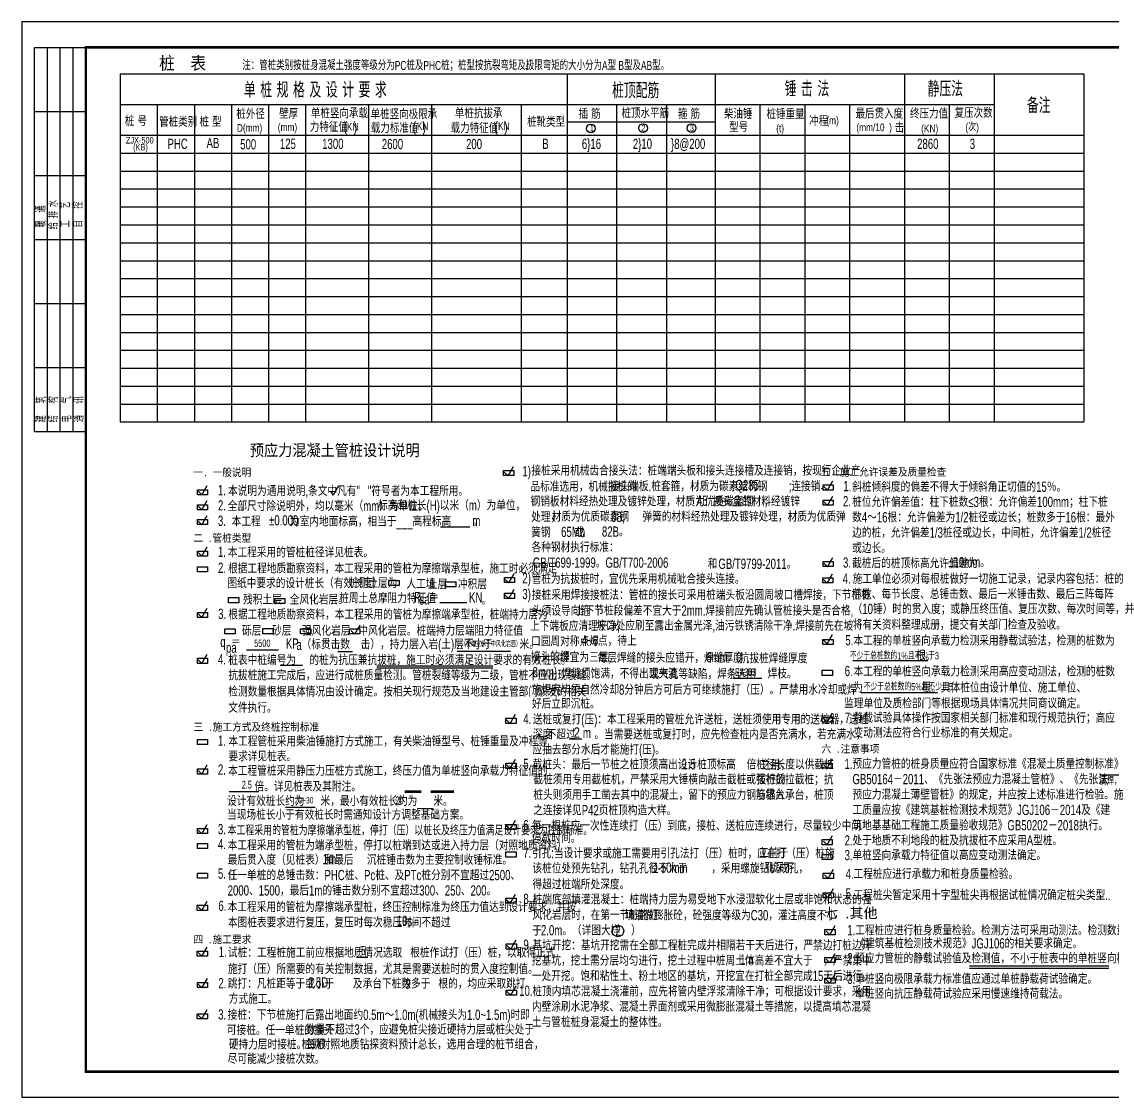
# Model space of a CAD drawing. Extents: x 95752 to 843522, y -411933 to 75567.
# Drawn here: x 195024 to 237601, y -346529 to -304529 of the extents above; entities that cross this region are included whole.
import ezdxf

# ---------------------------------------------------------------- set-up
doc = ezdxf.new("R2010")
doc.units = 0
doc.header["$LTSCALE"] = 1000
doc.header["$MEASUREMENT"] = 0
for name, color, linetype in [('13', 4, 'Continuous'), ('LAYER1', 7, 'Continuous'), ('LAYER5', 7, 'Continuous'), ('PUB_TITLE', 4, 'Continuous'), ('STEEL', 6, 'Continuous')]:
    doc.layers.add(name, color=color, linetype=linetype)
doc.layers.add('14', color=2, linetype='Continuous', lineweight=20)
doc.styles.add('GS_Rein', font='GS_TXT.shx', dxfattribs={"width": 0.7, "bigfont": 'GS_HZTXT.shx'})
doc.styles.add('HZ', font='hztxt_e.shx', dxfattribs={"bigfont": 'hzdx.shx'})
doc.styles.add('HZDX', font='GS_TXT', dxfattribs={"width": 0.8, "height": 800, "bigfont": 'HZTXT'})
doc.styles.get("Standard").update_dxf_attribs({"font": 'gbenor.shx', "bigfont": 'gbcbig.shx'})
doc.styles.add('TBHT', font='txt_____.ttf', dxfattribs={"bigfont": 'hts'})
doc.styles.add('宋体', font='SimSun.ttf')

# ---------------------------------------------------------------- blocks, each defined once
blk = doc.blocks.new('$titleblk$00000095')
for p, q in [((-150, 20), (-150, 0)), ((-150, 20), (0, 20)), ((-125, 20), (-125, 0)), ((-100, 20), (-100, 0)), ((-75, 20), (-75, 0)), ((-75, 20), (-75, 0)), ((-50, 20), (-50, 0)), ((-25, 20), (-25, 0)), ((0, 20), (0, 0)), ((-150, 15), (-75, 15)), ((-75, 15), (0, 15)), ((-150, 10), (-75, 10)), ((-75, 10), (0, 10)), ((-150, 5), (-75, 5)), ((-75, 5), (0, 5))]:
    blk.add_line(p, q)
at = {"width": 0.8}
for s, p in [('建   筑', (-146.45, 15.65)), ('暖  通', (-70.35, 15.73)), ('结   构', (-146.45, 10.91)), ('给 排 水', (-71.03, 10.9)), ('电   气', (-146.45, 5.65)), ('工   艺', (-70.35, 6.13)), ('通   讯', (-146.45, 0.88)), ('自   控', (-70.35, 1.24))]:
    blk.add_text(s, height=3.509, dxfattribs=at).set_placement(p)

msp = doc.modelspace()

# ---------------------------------------------------------------- linework, layer by layer
at = {"color": 7}
for p, q in [((200314.8, -307758.4), (200314.8, -320158.4)), ((200314.8, -307758.4), (200314.8, -311758.4)), ((201760.7, -307758.4), (201760.7, -320158.4)), ((201760.7, -307758.4), (201760.7, -311758.4)), ((203206.5, -307758.4), (203206.5, -320158.4)), ((203206.5, -307758.4), (203206.5, -311758.4)), ((204652.3, -307758.4), (204652.3, -320158.4)), ((204652.3, -307758.4), (204652.3, -311758.4)), ((206098.2, -307758.4), (206098.2, -320158.4)), ((206098.2, -307758.4), (206098.2, -311758.4)), ((208556.8, -307758.4), (208556.8, -320158.4)), ((208556.8, -307758.4), (208556.8, -311758.4)), ((211015.4, -307758.4), (211015.4, -320158.4)), ((211015.4, -307758.4), (211015.4, -311758.4)), ((214518, -307758.4), (214518, -320158.4)), ((214518, -307758.4), (214518, -311758.4)), ((223844.8, -307758.4), (223844.8, -311058.4)), ((223844.8, -307758.4), (223844.8, -309658.4)), ((225596.1, -307758.4), (225596.1, -311058.4)), ((225596.1, -307758.4), (225596.1, -309658.4)), ((227347.4, -307758.4), (227347.4, -311058.4)), ((227347.4, -307758.4), (227347.4, -309658.4)), ((231237.9, -307758.4), (231237.9, -311058.4)), ((231237.9, -307758.4), (231237.9, -309658.4)), ((223844.8, -311058.4), (223844.8, -311758.4)), ((223844.8, -311058.4), (223844.8, -320158.4)), ((225596.1, -311058.4), (225596.1, -311758.4)), ((225596.1, -311058.4), (225596.1, -320158.4)), ((227347.4, -311058.4), (227347.4, -311758.4)), ((227347.4, -311058.4), (227347.4, -320158.4)), ((231237.9, -311058.4), (231237.9, -320158.4))]:
    msp.add_line(p, q, dxfattribs=at)
for p, q in [((198865.3, -309658.4), (236491.8, -309658.4)), ((198865.3, -309658.4), (236491.8, -309658.4)), ((198865.3, -310358.4), (236491.8, -310358.4)), ((198865.3, -310358.4), (236491.8, -310358.4)), ((198865.3, -311058.4), (236491.8, -311058.4)), ((198865.3, -311058.4), (236491.8, -311058.4)), ((198865.3, -311058.4), (236491.8, -311058.4)), ((198865.3, -311058.4), (236491.8, -311058.4)), ((198865.3, -311758.4), (236491.8, -311758.4)), ((198865.3, -312458.4), (236491.8, -312458.4)), ((198865.3, -313158.4), (236491.8, -313158.4)), ((198865.3, -313858.4), (236491.8, -313858.4)), ((198865.3, -313858.4), (236491.8, -313858.4)), ((198865.3, -314558.4), (236491.8, -314558.4)), ((198865.3, -314558.4), (236491.8, -314558.4)), ((198865.3, -315258.4), (236491.8, -315258.4)), ((198865.3, -315258.4), (236491.8, -315258.4)), ((198865.3, -315258.4), (236491.8, -315258.4)), ((198865.3, -315258.4), (236491.8, -315258.4)), ((198865.3, -315958.4), (236491.8, -315958.4)), ((198865.3, -316658.4), (236491.8, -316658.4)), ((198865.3, -317358.4), (236491.8, -317358.4)), ((198865.3, -318058.4), (236491.8, -318058.4)), ((198865.3, -318058.4), (236491.8, -318058.4)), ((198865.3, -318058.4), (236491.8, -318058.4)), ((198865.3, -318058.4), (236491.8, -318058.4)), ((198865.3, -318758.4), (236491.8, -318758.4)), ((198865.3, -319458.4), (236491.8, -319458.4))]:
    msp.add_line(p, q)
at = {"color": 6}
for p, q in [((208886.3, -329681.7), (213417.8, -329681.7)), ((208886.3, -329764.2), (213417.8, -329764.2)), ((209985.7, -334565.8), (210620.2, -334565.8)), ((209985.7, -334616.3), (210620.2, -334616.3)), ((210999.2, -334565.8), (211890.2, -334565.8)), ((210999.2, -334616.3), (211890.2, -334616.3)), ((232024.2, -341404.1), (237465.7, -341404.1)), ((232024.2, -341491.1), (237465.7, -341491.1))]:
    msp.add_line(p, q, dxfattribs=at)
at = {"layer": '13', "color": 7}
for p, q in [((211375.8, -324258.6), (212519.7, -324258.6)), ((211353.1, -327201.8), (212406.3, -327201.8)), ((203798.1, -329051.1), (205042.1, -329051.1)), ((207359.2, -329117.1), (207936.6, -329117.1)), ((212028.7, -329112.5), (214110.8, -329112.5)), ((227471.8, -329478.5), (230396.6, -329478.5)), ((205111.4, -329651), (205980.3, -329651)), ((222793.6, -330167.6), (223923.5, -330167.6)), ((227788.8, -330729.3), (230784.4, -330729.3)), ((216406.5, -332527.7), (216890, -332527.7)), ((203118.2, -334584.2), (204262.4, -334584.2)), ((205326.5, -335196.2), (206473.2, -335196.2)), ((208104.3, -341061.7), (208538.9, -341061.7))]:
    msp.add_line(p, q, dxfattribs=at)
for points in [[(213836.7, -322254.2), (213836.7, -322054.2), (214236.7, -322054.2), (214236.7, -322254.2), (213836.7, -322254.2)], [(207049.1, -322865.6), (207198.8, -323008.6), (207408.8, -322644.9)], [(226311.9, -322816), (226311.9, -322616), (226711.9, -322616), (226711.9, -322816), (226311.9, -322816)], [(201879, -323005.2), (201879, -322805.2), (202279, -322805.2), (202279, -323005.2), (201879, -323005.2)], [(201879, -323589.9), (201879, -323389.9), (202279, -323389.9), (202279, -323589.9), (201879, -323589.9)], [(226309.4, -323411.3), (226309.4, -323211.3), (226709.4, -323211.3), (226709.4, -323411.3), (226309.4, -323411.3)], [(201879, -324166.8), (201879, -323966.8), (202279, -323966.8), (202279, -324166.8), (201879, -324166.8)], [(201879, -325399), (201879, -325199), (202279, -325199), (202279, -325399), (201879, -325399)], [(226309.4, -325807.6), (226309.4, -325607.6), (226709.4, -325607.6), (226709.4, -325807.6), (226309.4, -325807.6)], [(201879, -326009.2), (201879, -325809.2), (202279, -325809.2), (202279, -326009.2), (201879, -326009.2)], [(209352.3, -326548), (209352.3, -326348), (209752.3, -326348), (209752.3, -326548), (209352.3, -326548)], [(211571.4, -326597.3), (211571.4, -326397.3), (211971.4, -326397.3), (211971.4, -326597.3), (211571.4, -326597.3)], [(213865.7, -326430.8), (213865.7, -326230.8), (214265.7, -326230.8), (214265.7, -326430.8), (213865.7, -326430.8)], [(226297.4, -326446.2), (226297.4, -326246.2), (226697.4, -326246.2), (226697.4, -326446.2), (226297.4, -326446.2)], [(213865.7, -327049.1), (213865.7, -326849.1), (214265.7, -326849.1), (214265.7, -327049.1), (213865.7, -327049.1)], [(203098.2, -327215.5), (203098.2, -327015.5), (203498.2, -327015.5), (203498.2, -327215.5), (203098.2, -327215.5)], [(204900, -327245.5), (204900, -327045.5), (205300, -327045.5), (205300, -327245.5), (204900, -327245.5)], [(201879, -327794.2), (201879, -327594.2), (202279, -327594.2), (202279, -327794.2), (201879, -327794.2)], [(202953.1, -328437.4), (202953.1, -328237.4), (203353.1, -328237.4), (203353.1, -328437.4), (202953.1, -328437.4)], [(204438.8, -328428.7), (204438.8, -328228.7), (204838.8, -328228.7), (204838.8, -328428.7), (204438.8, -328428.7)], [(205906.2, -328437.4), (205906.2, -328237.4), (206306.2, -328237.4), (206306.2, -328437.4), (205906.2, -328437.4)], [(207824.5, -328437.4), (207824.5, -328237.4), (208224.5, -328237.4), (208224.5, -328437.4), (207824.5, -328437.4)], [(226299.7, -328853.5), (226299.7, -328653.5), (226699.7, -328653.5), (226699.7, -328853.5), (226299.7, -328853.5)], [(201879, -329588.2), (201879, -329388.2), (202279, -329388.2), (202279, -329588.2), (201879, -329588.2)], [(226277, -330056.8), (226277, -329856.8), (226677, -329856.8), (226677, -330056.8), (226277, -330056.8)], [(213921.4, -331927.8), (213921.4, -331727.8), (214321.4, -331727.8), (214321.4, -331927.8), (213921.4, -331927.8)], [(226277, -331884.2), (226277, -331684.2), (226677, -331684.2), (226677, -331884.2), (226277, -331884.2)], [(201879, -332760.3), (201879, -332560.3), (202279, -332560.3), (202279, -332760.3), (201879, -332760.3)], [(201879, -333910.1), (201879, -333710.1), (202279, -333710.1), (202279, -333910.1), (201879, -333910.1)], [(213921.4, -333687.5), (213921.4, -333487.5), (214321.4, -333487.5), (214321.4, -333687.5), (213921.4, -333687.5)], [(226271.5, -333680.4), (226271.5, -333480.4), (226671.5, -333480.4), (226671.5, -333680.4), (226271.5, -333680.4)], [(213921.4, -336074.6), (213921.4, -335874.6), (214321.4, -335874.6), (214321.4, -336074.6), (213921.4, -336074.6)], [(201879, -336235.2), (201879, -336035.2), (202279, -336035.2), (202279, -336235.2), (201879, -336235.2)], [(201879, -336820.4), (201879, -336620.4), (202279, -336620.4), (202279, -336820.4), (201879, -336820.4)], [(226271.5, -336670.4), (226271.5, -336470.4), (226671.5, -336470.4), (226671.5, -336670.4), (226271.5, -336670.4)], [(213921.4, -337152.2), (213921.4, -336952.2), (214321.4, -336952.2), (214321.4, -337152.2), (213921.4, -337152.2)], [(226271.5, -337245.5), (226271.5, -337045.5), (226671.5, -337045.5), (226671.5, -337245.5), (226271.5, -337245.5)], [(201879, -337975.5), (201879, -337775.5), (202279, -337775.5), (202279, -337975.5), (201879, -337975.5)], [(226313.2, -337980.9), (226313.2, -337780.9), (226713.2, -337780.9), (226713.2, -337980.9), (226313.2, -337980.9)], [(213921.4, -338954.8), (213921.4, -338754.8), (214321.4, -338754.8), (214321.4, -338954.8), (213921.4, -338954.8)], [(226313.2, -338743.7), (226313.2, -338543.7), (226713.2, -338543.7), (226713.2, -338743.7), (226313.2, -338743.7)], [(201876.1, -339231.8), (201876.1, -339031.8), (202276, -339031.8), (202276, -339231.8), (201876.1, -339231.8)], [(226377.2, -340181.7), (226377.2, -339981.7), (226777.2, -339981.7), (226777.2, -340181.7), (226377.2, -340181.7)], [(213939.8, -340744.8), (213939.8, -340544.8), (214339.8, -340544.8), (214339.8, -340744.8), (213939.8, -340744.8)], [(201877.3, -341022.9), (201877.3, -340822.9), (202277.3, -340822.9), (202277.3, -341022.9), (201877.3, -341022.9)], [(226377.2, -341273.7), (226377.2, -341073.7), (226777.2, -341073.7), (226777.2, -341273.7), (226377.2, -341273.7)], [(226377.2, -342077.1), (226377.2, -341877.1), (226777.2, -341877.1), (226777.2, -342077.1), (226377.2, -342077.1)], [(201879, -342247.9), (201879, -342047.9), (202279, -342047.9), (202279, -342247.9), (201879, -342247.9)], [(213939.8, -342544.8), (213939.8, -342344.8), (214339.8, -342344.8), (214339.8, -342544.8), (213939.8, -342544.8)], [(201876.1, -343468.3), (201876.1, -343268.3), (202276, -343268.3), (202276, -343468.3), (201876.1, -343468.3)]]:
    msp.add_lwpolyline(points, dxfattribs=at)
at = {"layer": '13', "color": 6}
for points in [[(213861.8, -322114.5), (214011.5, -322257.5), (214221.5, -321893.8)], [(201904, -322865.6), (202053.8, -323008.6), (202263.8, -322644.9)], [(226336.9, -322676.3), (226486.6, -322819.4), (226696.6, -322455.6)], [(226334.5, -323271.6), (226484.2, -323414.6), (226694.2, -323050.9)], [(201904, -323450.3), (202053.8, -323593.3), (202263.8, -323229.6)], [(201904, -324027.2), (202053.8, -324170.2), (202263.8, -323806.5)], [(201904, -325259.3), (202053.8, -325402.4), (202263.8, -325038.7)], [(226334.5, -325668), (226484.2, -325811), (226694.2, -325447.3)], [(213890.7, -326291.1), (214040.4, -326434.1), (214250.4, -326070.4)], [(226322.4, -326306.5), (226472.1, -326449.5), (226682.1, -326085.8)], [(213890.7, -326909.5), (214040.4, -327052.5), (214250.4, -326688.8)], [(201904, -327654.5), (202053.8, -327797.6), (202263.8, -327433.8)], [(207874.5, -328297.7), (208024.2, -328440.7), (208234.2, -328077)], [(226322.4, -328682.9), (226472.1, -328825.9), (226682.1, -328462.2)], [(201904, -329448.5), (202053.8, -329591.5), (202263.8, -329227.8)], [(213946.4, -331788.2), (214096.1, -331931.2), (214306.1, -331567.5)], [(226322.4, -331744.5), (226472.1, -331887.5), (226682.1, -331523.8)], [(213946.4, -333547.8), (214096.1, -333690.9), (214306.1, -333327.1)], [(226322.4, -333540.7), (226472.1, -333683.8), (226682.1, -333320)], [(201904, -333770.4), (202053.8, -333913.5), (202263.8, -333549.7)], [(201904, -336095.6), (202053.8, -336238.6), (202263.8, -335874.9)], [(213946.4, -335935), (214096.1, -336078), (214306.1, -335714.3)], [(226322.4, -336530.8), (226472.1, -336673.8), (226682.1, -336310.1)], [(226364.1, -337841.2), (226513.8, -337984.3), (226723.8, -337620.5)], [(226364.1, -338604.1), (226513.8, -338747.1), (226723.8, -338383.4)], [(201907, -339092.1), (202056.7, -339235.1), (202266.7, -338871.4)], [(213946.4, -338815.1), (214096.1, -338958.2), (214306.1, -338594.5)], [(226428.1, -340042.1), (226577.8, -340185.1), (226787.8, -339821.4)], [(213964.8, -340605.1), (214114.5, -340748.2), (214324.5, -340384.4)], [(201905.2, -340883.3), (202055, -341026.3), (202265, -340662.6)], [(226428.1, -341134.1), (226577.8, -341277.1), (226787.8, -340913.4)], [(201910, -342108.3), (202059.7, -342251.3), (202269.7, -341887.6)], [(226428.1, -341937.4), (226577.8, -342080.4), (226787.8, -341716.7)], [(213964.8, -342405.1), (214114.5, -342548.2), (214324.5, -342184.4)], [(201907, -343328.6), (202056.7, -343471.6), (202266.7, -343107.9)]]:
    msp.add_lwpolyline(points, dxfattribs=at)
at = {"layer": '13', "color": 7}
msp.add_circle((218301.3, -340036.9), 224.7, dxfattribs=at)
at = {"layer": 'LAYER1', "linetype": 'Continuous'}
msp.add_line((239327.5, -333948.8), (237114.7, -333948.8), dxfattribs=at)
at = {"layer": 'PUB_TITLE'}
msp.add_lwpolyline([(195023.7, -346528.6), (269323.7, -346528.6), (269323.7, -304528.6), (195023.7, -304528.6)], close=True, dxfattribs=at)
at = {"layer": 'PUB_TITLE', "const_width": 100}
msp.add_lwpolyline([(197523.7, -345528.6), (268323.7, -345528.6), (268323.7, -305528.6), (197523.7, -305528.6)], close=True, dxfattribs=at)
at = {"layer": 'STEEL', "color": 7}
for p, q in [((214708.5, -306340.6), (214737.7, -306389.7)), ((216319, -306558.4), (216319, -311758.4)), ((222093.5, -306558.4), (222093.5, -320158.4)), ((222093.5, -306558.4), (222093.5, -311758.4)), ((229486.6, -306558.4), (229486.6, -311058.4)), ((229486.6, -306558.4), (229486.6, -309658.4)), ((216319, -307758.4), (216319, -320158.4)), ((218247.3, -307758.4), (218247.3, -320158.4)), ((218247.3, -307758.4), (218247.3, -311758.4)), ((220200.4, -307758.4), (220200.4, -320158.4)), ((216319, -308428.9), (222093.5, -308428.9)), ((229486.6, -311058.4), (229486.6, -320158.4))]:
    msp.add_line(p, q, dxfattribs=at)
at = {"layer": 'STEEL'}
for p, q in [((198865.3, -306558.4), (198865.3, -320158.4)), ((198865.3, -306558.4), (236491.8, -306558.4)), ((232989.2, -306558.4), (232989.2, -320158.4)), ((232989.2, -306558.4), (232989.2, -313158.4)), ((236491.8, -306558.4), (236491.8, -320158.4)), ((198865.3, -307758.4), (232989.2, -307758.4)), ((198865.3, -308958.4), (236491.8, -308958.4)), ((198865.3, -308958.4), (236491.8, -308958.4)), ((198865.3, -320158.4), (236491.8, -320158.4))]:
    msp.add_line(p, q, dxfattribs=at)
at = {"layer": 'STEEL', "color": 7}
for centre in [(217243.4, -308692), (219281.7, -308679.1), (221177.1, -308679.1)]:
    msp.add_circle(centre, 170.6, dxfattribs=at)

# ---------------------------------------------------------------- block references
at = {"layer": 'PUB_TITLE', "xscale": 100, "yscale": 100, "zscale": 100, "rotation": 90}
msp.add_blockref('$titleblk$00000095', (197523.7, -305528.6), dxfattribs=at)

# ---------------------------------------------------------------- texts
at = {"layer": '13', "color": 2}
for s, height, style, width, p in [('桩  表', 500, '宋体', 0.9, (200382.7, -306394)), ('预应力混凝土管桩设计说明', 449.999, '宋体', 0.9, (203928.8, -321486.4)), ('抗拔桩施工完成后，应进行成桩质量检测。管桩裂缝等级为二级，管桩不应出现裂缝。', 399.999, 'HZDX', 0.7, (203085.7, -330245.7)), ('3.', 400, 'HZDX', 0.7, (227256.3, -342104.5)), ('单桩竖向极限承载力标准值应通过单桩静载荷试验确定。', 400, 'HZDX', 0.7, (227565.7, -342103.1)), ('单桩竖向抗压静载荷试验应采用慢速维持荷载法。', 400, 'HZDX', 0.7, (227565.7, -342682.5))]:
    msp.add_text(s, height=height, dxfattribs=dict(at, style=style, width=width)).set_placement(p)
at = {"layer": '13', "color": 7}
for s, height, style, width, p in [('1)', 400, 'HZDX', 0.7, (214569.7, -322281.6)), ('接桩采用机械齿合接头法：桩端端头板和接头连接槽及连接销，按现行企业产', 399.999, 'HZDX', 0.7, (214921.6, -322255.4)), ('一. 一般说明', 300, '宋体', 0.9, (201723.9, -322275)), ('五 .施工允许误差及质量检查', 299.999, '宋体', 0.9, (226218.7, -322257.3)), ('1.', 400, 'HZDX', 0.7, (202682.2, -323022.9)), ('本说明为通用说明,条文中凡有"   "符号者为本工程所用。', 399.999, 'HZDX', 0.7, (203075.5, -323047.1)), ('品标准选用，机械接桩的', 399.999, 'HZDX', 0.7, (214883.3, -322878.9)), ('接头端板.桩套箍，材质为碳素结构钢        ;连接销、', 399.999, 'HZDX', 0.7, (217985.5, -322864.1)), ('Q235', 400, 'HZDX', 0.7, (222892.4, -322821.1)), ('1.', 400, 'HZDX', 0.7, (227103.4, -322862.2)), ('斜桩倾斜度的偏差不得大于倾斜角正切值的15％。', 399.999, 'HZDX', 0.7, (227449, -322886.4)), ('钢销板材料经热处理及镀锌处理，材质为优质碳素钢    ；', 399.999, 'HZDX', 0.7, (214889.3, -323456.8)), ('45', 400, 'HZDX', 0.7, (221385.5, -323431.6)), ('接头盒的材料经镀锌', 400, 'HZDX', 0.7, (222008.6, -323458)), ('2.', 400, 'HZDX', 0.7, (227089.7, -323452.5)), ('桩位允许偏差值：柱下桩数≤3根：允许偏差100mm；柱下桩', 399.999, 'HZDX', 0.7, (227446.6, -323476.6)), ('2.', 400, 'HZDX', 0.7, (202682.2, -323614.5)), ('全部尺寸除说明外，均以毫米（mm）为单位。', 399.999, 'HZDX', 0.7, (203065.2, -323638.7)), ('标高和桩长(H)以米（m）为单位，', 399.999, 'HZDX', 0.7, (208936.9, -323612.4)), ('3.', 400, 'HZDX', 0.7, (202682.2, -324214.9)), ('本工程           为室内地面标高，相当于___高程标高        。', 399.999, 'HZDX', 0.7, (203218.7, -324239.1)), ('%%p0.000', 400, 'HZDX', 0.7, (204678.5, -324199.3)), ('m', 400, 'HZDX', 0.7, (212620.2, -324214.4)), ('处理，', 400, 'HZDX', 0.7, (214913.3, -324062.6)), ('材质为优质碳素钢     弹簧的材料经热处理及镀锌处理，材质为优质弹', 399.999, 'HZDX', 0.7, (215711.7, -324051)), ('08;', 400, 'HZDX', 0.7, (218037, -324065.4)), ('数4～16根：允许偏差为1/2桩径或边长；桩数多于16根：最外', 399.999, 'HZDX', 0.7, (227446.6, -324076.6)), ('簧钢         或', 399.999, 'HZDX', 0.7, (214912.3, -324665.4)), ('65Mn', 400, 'HZDX', 0.7, (216083.5, -324648.6)), ('82B。', 400, 'HZDX', 0.7, (217676.2, -324637.9)), ('边的桩，允许偏差1/3桩径或边长，中间桩，允许偏差1/2桩径', 399.999, 'HZDX', 0.7, (227446.6, -324676.6)), ('二 .管桩类型', 300, '宋体', 0.9, (201723.9, -324839.3)), ('各种钢材执行标准：', 400, 'HZDX', 0.7, (214928.4, -325244.8)), ('或边长。', 400, 'HZDX', 0.7, (227446.6, -325276.6)), ('1.', 400, 'HZDX', 0.7, (202682.2, -325424.6)), ('本工程采用的管桩桩径详见桩表。', 399.999, 'HZDX', 0.7, (203067.8, -325448.7)), ('2.', 400, 'HZDX', 0.7, (202684.5, -326050.2)), ('根据工程地质勘察资料，本工程采用的管桩为摩擦端承型桩，施工时必须满足         ', 399.999, 'HZDX', 0.7, (203076.6, -326074.3)), ('GB/T699-1999。GB/T700-2006', 399.999, 'HZDX', 0.7, (214978.7, -325850.5)), ('和', 400, 'HZDX', 0.7, (221805.9, -325894.6)), ('GB/T9799-2011。', 399.999, 'HZDX', 0.7, (222223, -325896.3)), ('3.', 400, 'HZDX', 0.7, (227089.7, -325845.2)), ('截桩后的桩顶标高允许偏差为', 399.999, 'HZDX', 0.7, (227446.6, -325869.4)), ('%%p10mm。', 400, 'HZDX', 0.7, (231201.1, -325829.6)), ('2)', 400, 'HZDX', 0.7, (214568.6, -326458.2)), ('管桩为抗拔桩时，宜优先采用机械呲合接头连接。', 399.999, 'HZDX', 0.7, (214928.4, -326484.4)), ('4.', 400, 'HZDX', 0.7, (227077, -326473.6)), ('施工单位必须对每根桩做好一切施工记录，记录内容包括：桩的', 399.999, 'HZDX', 0.7, (227466.1, -326479.7)), ('图纸中要求的设计桩长（有效长度）。          ', 399.999, 'HZDX', 0.7, (203049.8, -326651.4)), ('桩侧土层为        ', 399.999, 'HZDX', 0.7, (207798.6, -326641.5)), ('人工填', 400, 'HZDX', 0.7, (210044.2, -326673.5)), ('土层    冲积层  ', 399.999, 'HZDX', 0.7, (210881.4, -326690.2)), ('残积土层   全风化岩层。', 399.999, 'HZDX', 0.7, (203662, -327290.3)), ('桩周土总摩阻力特征值                   ', 399.999, 'HZDX', 0.7, (207416.8, -327235.7)), ('R   ＝ ', 400, 'HZDX', 0.7, (210350, -327196.3)), ('sa', 400, 'HZDX', 0.7, (210547.6, -327285.6)), ('KN', 400, 'HZDX', 0.7, (212486.8, -327211.8)), ('3)', 400, 'HZDX', 0.7, (214568.6, -327076.5)), ('接桩采用焊接接桩法：管桩的接长可采用桩端头板沿圆周坡口槽焊接，下节桩桩', 399.999, 'HZDX', 0.7, (214942.8, -327109)), ('节数、每节长度、总锤击数、最后一米锤击数、最后三阵每阵', 399.999, 'HZDX', 0.7, (227455.8, -327076.3)), ('。', 400, 'HZDX', 0.7, (212970.9, -327302.6)), ('头须设导向箍', 400, 'HZDX', 0.7, (214942.8, -327727.7)), ('上下节桩段偏差不宜大于2mm.焊接前应先确认管桩接头是否合格,', 399.999, 'HZDX', 0.7, (216622.7, -327723.2)), ('（10锤）时的贯入度；或静压终压值、复压次数、每次时间等，并', 399.999, 'HZDX', 0.7, (227466.1, -327658)), ('3.', 400, 'HZDX', 0.7, (202688.8, -327849.1)), ('根据工程地质勘察资料，本工程采用的管桩为摩擦端承型桩，桩端持力层为          ', 399.999, 'HZDX', 0.7, (203084.6, -327873.2)), ('将有关资料整理成册，提交有关部门检查及验收。', 399.999, 'HZDX', 0.7, (227474.3, -328271.7)), ('砾层    砂层    强风化岩层   中风化岩层。桩端持力层端阻力特征值  ', 399.999, 'HZDX', 0.7, (203620.8, -328508.1)), ('上下端板应清理干净,', 400, 'HZDX', 0.7, (214870.1, -328323.4)), ('坡口处应刷至露出金属光泽,油污铁锈清除干净.焊接前先在坡', 399.999, 'HZDX', 0.7, (217455.8, -328310.9)), ('q  ＝ ', 400, 'HZDX', 0.7, (202772.9, -328945.9)), ('KP', 400, 'HZDX', 0.7, (205335.4, -329010.1)), ('（标贯击数    击），持力层入岩(土)层不小于          米。', 399.999, 'HZDX', 0.7, (205949.2, -329034.8)), ('口圆周对称点焊', 400, 'HZDX', 0.7, (214909.3, -328919)), ('4~6点，待上', 400, 'HZDX', 0.7, (216886.9, -328899)), ('5.', 400, 'HZDX', 0.7, (227178.9, -328880.9)), ('本工程的单桩竖向承载力检测采用静载试验法，检测的桩数为', 399.999, 'HZDX', 0.7, (227495.9, -328894.2)), ('pa', 400, 'HZDX', 0.7, (202996.3, -329170.5)), ('a', 400, 'HZDX', 0.7, (205749.7, -329059.4)), ('接头的焊', 400, 'HZDX', 0.7, (214903.6, -329521.2)), ('缝宜为三层,', 400, 'HZDX', 0.7, (216038.4, -329544.9)), ('每层焊缝的接头应错开，焊缝厚度    ，', 399.999, 'HZDX', 0.7, (217504.9, -329562.2)), ('不少于总桩数的1%%%且不少于3', 279.999, 'HZDX', 0.7, (227355.7, -329430.1)), ('   根。', 400, 'HZDX', 0.7, (229630.2, -329474.8)), ('4.', 400, 'HZDX', 0.7, (202682.2, -329628.2)), ('桩表中桩编号为     的桩为抗压兼抗拔桩，施工时必须满足设计要求的有效桩长。', 399.999, 'HZDX', 0.7, (203085.7, -329652.4)), ('6mm', 400, 'HZDX', 0.7, (221751.7, -329540.9)), ('（抗拔桩焊缝厚度   ', 399.999, 'HZDX', 0.7, (222677.7, -329582.8)), ('8mm)', 400, 'HZDX', 0.7, (214969.8, -330126.1)), (' 焊缝须饱满，不得出现夹渣', 399.999, 'HZDX', 0.7, (215998.2, -330177.4)), ('或气孔等缺陷，焊条选用', 399.999, 'HZDX', 0.7, (219528.5, -330194.8)), ('E4303', 300, 'HZDX', 0.7, (222871.4, -330077.6)), ('焊枝。', 400, 'HZDX', 0.7, (224146.7, -330177.1)), ('6.', 400, 'HZDX', 0.7, (227156.1, -330084.2)), ('本工程的单桩竖向承载力检测采用高应变动测法，检测的桩数', 399.999, 'HZDX', 0.7, (227503.9, -330097.5)), ('施焊完毕须自然冷却8分钟后方可后方可继续施打（压）。严禁用水冷却或焊', 399.999, 'HZDX', 0.7, (214942.6, -330809.7)), ('为                      根。具体桩位由设计单位、施工单位、', 399.999, 'HZDX', 0.7, (227489.5, -330726.3)), ('不少于总桩数的5%%%且不少于5', 279.999, 'HZDX', 0.7, (227899.4, -330638.1)), ('检测数量根据具体情况由设计确定。按相关现行规范及当地建设主管部门颁发的相关', 399.999, 'HZDX', 0.7, (203085.7, -330884.3)), ('文件执行。', 400, 'HZDX', 0.7, (203085.7, -331515.1)), ('好后立即沉桩。', 400, 'HZDX', 0.7, (214942.6, -331356.9)), ('监理单位及质检部门等根据现场具体情况共同商议确定。', 399.999, 'HZDX', 0.7, (227134.2, -331344.8)), ('4.', 400, 'HZDX', 0.7, (214605.2, -331955.2)), ('送桩或复打(压)：本工程采用的管桩允许送桩，送桩须使用专用的送桩器，送桩', 399.999, 'HZDX', 0.7, (214979.6, -331969.2)), ('7.', 400, 'HZDX', 0.7, (227156.1, -331911.6)), ('静载试验具体操作按国家相关部门标准和现行规范执行；高应', 399.999, 'HZDX', 0.7, (227503.9, -331910.2)), ('三 .施工方式及终桩控制标准', 299.999, '宋体', 0.9, (201733.1, -332217.6)), ('变动测法应符合行业标准的有关规定。', 399.999, 'HZDX', 0.7, (227503.9, -332491.4)), ('1.', 400, 'HZDX', 0.7, (202682.2, -332803.6)), ('本工程管桩采用柴油锤施打方式施工，有关柴油锤型号、桩锤重量及冲程等', 399.999, 'HZDX', 0.7, (203090.6, -332827.8)), ('深度', 400, 'HZDX', 0.7, (214979.6, -332551.1)), ('不超过       。当需要送桩或复打时，应先检查桩内是否充满水，若充满水，', 399.999, 'HZDX', 0.7, (215519.2, -332555)), ('m', 400, 'HZDX', 0.7, (216934.2, -332497)), ('应抽去部分水后才能施打(压)。', 399.999, 'HZDX', 0.7, (214967.7, -333147)), ('六 .注意事项', 300, '宋体', 0.9, (226250.6, -333073.5)), ('要求详见桩表。', 400, 'HZDX', 0.7, (203090.6, -333415.1)), ('5.', 400, 'HZDX', 0.7, (214605.2, -333710.9)), ('截桩头：最后一节桩之桩顶须高出设计桩顶标高    倍桩径长度以供截桩    ', 399.999, 'HZDX', 0.7, (214969.7, -333731.1)), ('1.5', 400, 'HZDX', 0.7, (220822.6, -333721.4)), (' 之用，', 400, 'HZDX', 0.7, (223789.5, -333748.7)), ('1.', 400, 'HZDX', 0.7, (227150.6, -333707.8)), ('预应力管桩的桩身质量应符合国家标准《混凝土质量控制标准》', 399.999, 'HZDX', 0.7, (227460, -333706.4)), ('2.', 400, 'HZDX', 0.7, (202682.2, -333931.4)), ('本工程管桩采用静压力压桩方式施工，终压力值为单桩竖向承载力特征值的', 399.999, 'HZDX', 0.7, (203080.6, -333977.6)), ('   倍。详见桩表及其附注。', 399.999, 'HZDX', 0.7, (203796.5, -334593)), ('截桩须用专用截桩机，严禁采用大锤横向敲击截桩或强行扳拉截桩；抗', 399.999, 'HZDX', 0.7, (214997, -334315.3)), ('拔桩的', 400, 'HZDX', 0.7, (223714.7, -334319.4)), ('GB50164－2011、《先张法预应力混凝土管桩》、《先张法', 399.999, 'HZDX', 0.7, (227460, -334306.4)), ('桩头则须用手工凿去其中的混凝土，留下的预应力钢筋锚入承台，桩顶', 399.999, 'HZDX', 0.7, (214997, -334917.7)), ('与承台', 400, 'HZDX', 0.7, (223677.3, -334900.7)), ('预应力混凝土薄壁管桩》的规定，并应按上述标准进行检验。施', 399.999, 'HZDX', 0.7, (227460, -334906.4)), ('设计有效桩长约为      米，最小有效桩长约为___米。', 399.999, 'HZDX', 0.7, (203039.1, -335157)), ('之连接详见P42页桩顶构造大样。', 399.999, 'HZDX', 0.7, (214997, -335517.7)), ('工质量应按《建筑基桩检测技术规范》JGJ106－2014及《建', 399.999, 'HZDX', 0.7, (227460, -335506.4)), ('当现场桩长小于有效桩长时需通知设计方调整基础方案。', 399.999, 'HZDX', 0.7, (203039.1, -335693.5)), ('3.', 400, 'HZDX', 0.7, (202682.2, -336256.5)), ('本工程采用的管桩为摩擦端承型桩，停打（压）以桩长及终压力值满足设计要求为控制标准。', 399.999, 'HZDX', 0.643081, (203059.4, -336302.7)), ('6.', 400, 'HZDX', 0.7, (214603.2, -336102)), ('每一根桩应一次性连续打（压）到底，接桩、送桩应连续进行，尽量较少中间', 399.999, 'HZDX', 0.7, (214942.8, -336122.2)), ('筑地基基础工程施工质量验收规范》GB50202－2018执行。', 399.999, 'HZDX', 0.7, (227460, -336106.4)), ('停歇时间。', 400, 'HZDX', 0.7, (214942.8, -336599.8)), ('2.', 400, 'HZDX', 0.7, (227150.6, -336697.8)), ('处于地质不利地段的桩及抗拔桩不应采用A型桩。', 399.999, 'HZDX', 0.7, (227460, -336696.5)), ('4.', 400, 'HZDX', 0.7, (202682.2, -336841.6)), ('本工程采用的管桩为端承型桩，停打以桩端到达或进入持力层（对照地质资料）、', 399.999, 'HZDX', 0.7, (203064.6, -336887.8)), ('7.', 400, 'HZDX', 0.7, (214603.2, -337179.6)), ('引孔:当设计要求或施工需要用引孔法打（压）桩时，应在打（压）桩施 ', 399.999, 'HZDX', 0.7, (214942.8, -337199.8)), ('工前于', 400, 'HZDX', 0.7, (223811.1, -337185.8)), ('最后贯入度（见桩表）和最后     沉桩锤击数为主要控制收锤标准。', 399.999, 'HZDX', 0.7, (203062, -337453.5)), ('1m', 400, 'HZDX', 0.7, (206774.3, -337427.7)), ('3.', 400, 'HZDX', 0.7, (227150.6, -337272.9)), ('单桩竖向承载力特征值以高应变动测法确定。', 399.999, 'HZDX', 0.7, (227460, -337271.5)), ('5.', 400, 'HZDX', 0.7, (202682.2, -337996.7)), ('任一单桩的总锤击数：PHC桩、Pc桩、及PTc桩分别不宜超过2500、', 399.999, 'HZDX', 0.7, (203062, -338053.5)), ('该桩位处预先钻孔，钻孔孔径不大于         ，采用螺旋钻机成孔，   ', 399.999, 'HZDX', 0.7, (214962.5, -337784.1)), ('D-50mm', 400, 'HZDX', 0.7, (219581.2, -337763.3)), ('孔深不', 400, 'HZDX', 0.7, (224018.2, -337760.4)), ('4.', 400, 'HZDX', 0.7, (227192.3, -338008.3)), ('工程桩应进行承载力和桩身质量检验。', 399.999, 'HZDX', 0.7, (227501.7, -338006.9)), ('得超过桩端所处深度。   ', 399.999, 'HZDX', 0.7, (214963.8, -338414.8)), ('2000、1500，最后1m的锤击数分别不宜超过300、250、200。', 399.999, 'HZDX', 0.7, (203062, -338653.5)), ('5.', 400, 'HZDX', 0.7, (227192.3, -338771.1)), ('工程桩尖暂定采用十字型桩尖再根据试桩情况确定桩尖类型.. ', 399.999, 'HZDX', 0.7, (227501.7, -338830.6)), ('6.', 400, 'HZDX', 0.7, (202699.2, -339253)), ('本工程采用的管桩为摩擦端承型桩，终压控制标准为终压力值达到设计要求，并按', 399.999, 'HZDX', 0.7, (203062.7, -339299.3)), ('8.', 400, 'HZDX', 0.7, (214611.7, -338982.2)), ('桩端底部填灌混凝土：桩端持力层为易受地下水浸湿软化土层或非饱和状态的强', 399.999, 'HZDX', 0.7, (214969.1, -339002.4)), ('风化岩层时，在第一节桩施打', 399.999, 'HZDX', 0.7, (214969.1, -339608.7)), ('填灌微膨胀砼，砼强度等级为C30，灌注高度不小', 399.999, 'HZDX', 0.7, (218572.1, -339620.4)), ('本图桩表要求进行复压，复压时每次稳压时间不超过', 399.999, 'HZDX', 0.7, (203070.3, -339901.8)), ('10s。', 400, 'HZDX', 0.7, (209665.5, -339839.2)), ('2.0m。（详图大样    ）', 399.999, 'HZDX', 0.7, (215294.9, -340208.7)), ('工程桩应进行桩身质量检验。检测方法可采用动测法。检测数量按', 400, 'HZDX', 0.7, (227565.7, -340207.8)), ('四 .施工要求', 300, '宋体', 0.9, (201728, -340517)), ('于', 400, 'HZDX', 0.7, (214953.2, -340225.7)), ('2', 400, 'HZDX', 0.7, (218203, -340224.2)), ('1.', 400, 'HZDX', 0.7, (227256.3, -340209.1)), ('9.', 400, 'HZDX', 0.7, (214611.5, -340772.2)), ('基坑开挖：基坑开挖需在全部工程桩完成并相隔若干天后进行，严禁边打桩边开', 399.999, 'HZDX', 0.7, (214961.3, -340792.4)), ('《建筑基桩检测技术规范》JGJ106的相关要求确定。', 400, 'HZDX', 0.7, (227574.7, -340719.7)), ('1.', 400, 'HZDX', 0.7, (202710.3, -341054)), ('试桩：工程桩施工前应根据地质情况选取   根桩作试打（压）桩，以取得正式', 399.999, 'HZDX', 0.7, (203073.7, -341078.1)), ('挖基坑，挖土需分层均匀进行，挖土过程中桩周土体高差不宜大于    ，严禁集中', 399.999, 'HZDX', 0.7, (214942.8, -341390.2)), ('1m', 400, 'HZDX', 0.7, (223075.8, -341347.1)), ('2.', 400, 'HZDX', 0.7, (227256.3, -341301.1)), ('施打（压）所需要的有关控制数据，尤其是需要送桩时的贯入度控制值。', 399.999, 'HZDX', 0.7, (203073.7, -341717.4)), ('2.', 400, 'HZDX', 0.7, (202699.3, -342275.4)), ('跳打：凡桩距等于或小于       及承台下桩数多于   根的，均应采取跳打', 399.999, 'HZDX', 0.7, (203067.2, -342289.3)), ('2.5D', 400, 'HZDX', 0.7, (206196.8, -342245.6)), ('9', 400, 'HZDX', 0.7, (210000.4, -342293.3)), ('一处开挖。饱和粘性土、粉土地区的基坑，开挖宜在打桩全部完成15天后进行。', 399.999, 'HZDX', 0.7, (214942.8, -341990.2)), ('10.', 400, 'HZDX', 0.7, (214445.2, -342572.2)), ('桩顶内填芯混凝土浇灌前，应先将管内壁浮浆清除干净；可根据设计要求，采用', 399.999, 'HZDX', 0.7, (214961.3, -342592.4)), ('方式施工。', 400, 'HZDX', 0.7, (203104.6, -342882.6)), ('内壁涂刷水泥净浆、混凝土界面剂或采用微膨胀混凝土等措施，以提高填芯混凝', 399.999, 'HZDX', 0.7, (214942.8, -343190.2)), ('3.', 400, 'HZDX', 0.7, (202692.3, -343495.7)), ('接桩：下节桩施打后露出地面约0.5m～1.0m(机械接头为1.0~1.5m)时即', 399.999, 'HZDX', 0.7, (203061.1, -343509.6)), ('土与管桩桩身混凝土的整体性。', 399.999, 'HZDX', 0.7, (214942.8, -343790.2)), ('可接桩。任一单桩的接头', 399.999, 'HZDX', 0.7, (203031.2, -344106.3)), ('数量不超过3个，应避免桩尖接近硬持力层或桩尖处于', 399.999, 'HZDX', 0.7, (206122.1, -344083.1)), ('硬持力层时接桩。每根', 400, 'HZDX', 0.7, (203106.8, -344664.9)), ('桩须对照地质钻探资料预计总长，选用合理的桩节组合，', 399.999, 'HZDX', 0.7, (205947.1, -344661.2)), ('尽可能减少接桩次数。', 400, 'HZDX', 0.7, (203066.1, -345228.1))]:
    msp.add_text(s, height=height, dxfattribs=dict(at, style=style, width=width)).set_placement(p)
at = {"layer": '13', "color": 7, "style": 'TBHT'}
msp.add_text('七 .其他', height=400, dxfattribs=at).set_placement((226356.3, -339533.7))
at = {"layer": '13', "color": 6, "style": 'HZDX', "width": 0.7}
msp.add_text('预应力管桩的静载试验值及检测值，不小于桩表中的单桩竖向极限承载力标准值。', height=400, dxfattribs=at).set_placement((227565.7, -341299.8))
at = {"layer": '14', "color": 7, "style": 'HZ'}
for s, height, width, p in [('单 桩 规 格 及 设 计 要 求', 599.998, 0.8075, (203694, -307490.9)), ('桩顶配筋', 600, 0.8075, (218074.2, -307513.9)), ('锤 击 法', 600, 0.8075, (224811.7, -307449.6)), ('静压法', 600, 0.8075, (230394.9, -307449.6)), ('备注', 600, 0.8075, (234269.9, -308095.6)), ('桩 号            ', 399.999, 0.8075, (199047.3, -308600.4)), ('管桩类别', 400, 0.8075, (200385.8, -308630.9)), ('桩 型', 400, 0.8075, (201959.9, -308630.6)), ('桩外径            ', 399.999, 0.8075, (203399.7, -308324.3)), ('壁厚', 400, 0.8075, (205071.1, -308311.8)), ('单桩竖向承载', 400, 0.8075, (206310.7, -308296.2)), ('单桩竖向极限承', 400, 0.8075, (208642.8, -308330.1)), ('单桩抗拔承', 400, 0.8075, (211933, -308296.3)), ('桩靴类型', 400, 0.8075, (214755.1, -308634.3)), ('插 筋', 400, 0.8075, (216762.6, -308318.5)), ('桩顶水平筋', 400, 0.8075, (218440.3, -308290.5)), ('箍 筋', 400, 0.8075, (220644, -308318.5)), ('柴油锤', 400, 0.8075, (222439.2, -308319.5)), ('桩锤重量', 400, 0.8075, (224102.1, -308328.9)), ('冲程', 400, 0.8075, (225767.1, -308598.5)), ('(m)', 300, 0.8075, (226441.4, -308529)), ('最后贯入度', 400, 0.8075, (227579.4, -308312.1)), ('终压力值', 400, 0.8075, (229705.6, -308307.8)), ('复压次数', 400, 0.8075, (231446.7, -308282.2)), ('D(mm)', 300, 0.8075, (203424.5, -308820.8)), ('(mm)', 300, 0.8075, (205020.1, -308790.6)), ('力特征值', 400, 0.8075, (206269.4, -308830.4)), ('(  )', 400, 0.8075, (207592.7, -308830.4)), ('KN', 300, 0.8075, (207715.3, -308783.1)), ('载力标准值', 400, 0.8075, (208652.1, -308873.5)), ('(  )', 400, 0.8075, (210279.3, -308830.4)), ('KN', 300, 0.8075, (210453.1, -308753.2)), ('载力特征值', 400, 0.8075, (211770.4, -308873.5)), ('(  )', 400, 0.8075, (213468, -308830.4)), ('KN', 300, 0.8075, (213621.1, -308753.2)), ('1', 250, 0.8075, (217207.1, -308803.4)), ('2', 250, 0.8075, (219215, -308803.4)), ('3', 250, 0.8075, (221106, -308803.4)), ('型号', 400, 0.8075, (222641.3, -308837.3)), ('(t)', 300, 0.8075, (224482.5, -308837)), ('(mm/10  )', 300, 0.8075, (227614.1, -308799)), ('击', 400, 0.8075, (229111.5, -308857.9)), ('(KN)', 300, 0.8075, (230142, -308846.8)), ('(次)', 300, 0.8075, (231867.6, -308790.3)), ('2', 400, 0.8075, (216575.2, -332486.8)), ('5', 350, 0.6, (208279.8, -340978.3))]:
    msp.add_text(s, height=height, dxfattribs=dict(at, width=width)).set_placement(p)
at = {"layer": '14', "color": 4, "style": 'GS_Rein'}
for s, height, width, p in [('ZJX-500', 256, 0.7, (199089.3, -309282.7)), ('PHC', 400, 0.7, (200714.4, -309493.7)), ('AB', 400, 0.7, (202238.1, -309461.4)), ('500', 400, 0.7, (203551.1, -309511.2)), ('125', 400, 0.7, (205101.1, -309493.7)), ('1300', 400, 0.7, (206752.4, -309493.7)), ('2600', 400, 0.7, (209080.4, -309502.3)), ('200', 400, 0.7, (212369.5, -309502.3)), ('B', 400, 0.7, (215347.1, -309493.7)), ('6}16', 400, 0.7, (216892.5, -309493.7)), ('2}10', 400, 0.7, (218883.4, -309493.7)), ('}8@200', 400, 0.7, (220372.7, -309493.7)), ('2860', 400, 0.7, (229984.5, -309493.7)), ('3', 400, 0.7, (232039.3, -309493.7)), ('(KB)', 256, 0.7, (199372.2, -309553.1)), ('5500', 288, 0.65, (204098.5, -328942.9)), ('（桩端支承于中风化岩面）', 230.4, 0.65, (212174, -328946.7)), ('2.5', 300, 0.65, (203612.6, -334472.8)), ('20~30', 240, 0.65, (205678.8, -335056.1)), ('20', 300, 0.65, (209616, -335084.8))]:
    msp.add_text(s, height=height, dxfattribs=dict(at, width=width)).set_placement(p)
at = {"layer": 'LAYER5', "style": 'HZDX', "width": 0.7}
for s, height, p in [('注：管桩类别按桩身混凝土强度等级分为PC桩及PHC桩；桩型按抗裂弯矩及极限弯矩的大小分为A型 B型及AB型。', 349.999, (203633.5, -306408.8)), ('满焊，符合二级焊缝要求', 299.999, (237100.2, -334343.7))]:
    msp.add_text(s, height=height, dxfattribs=at).set_placement(p)

doc.saveas('drawing.dxf')
